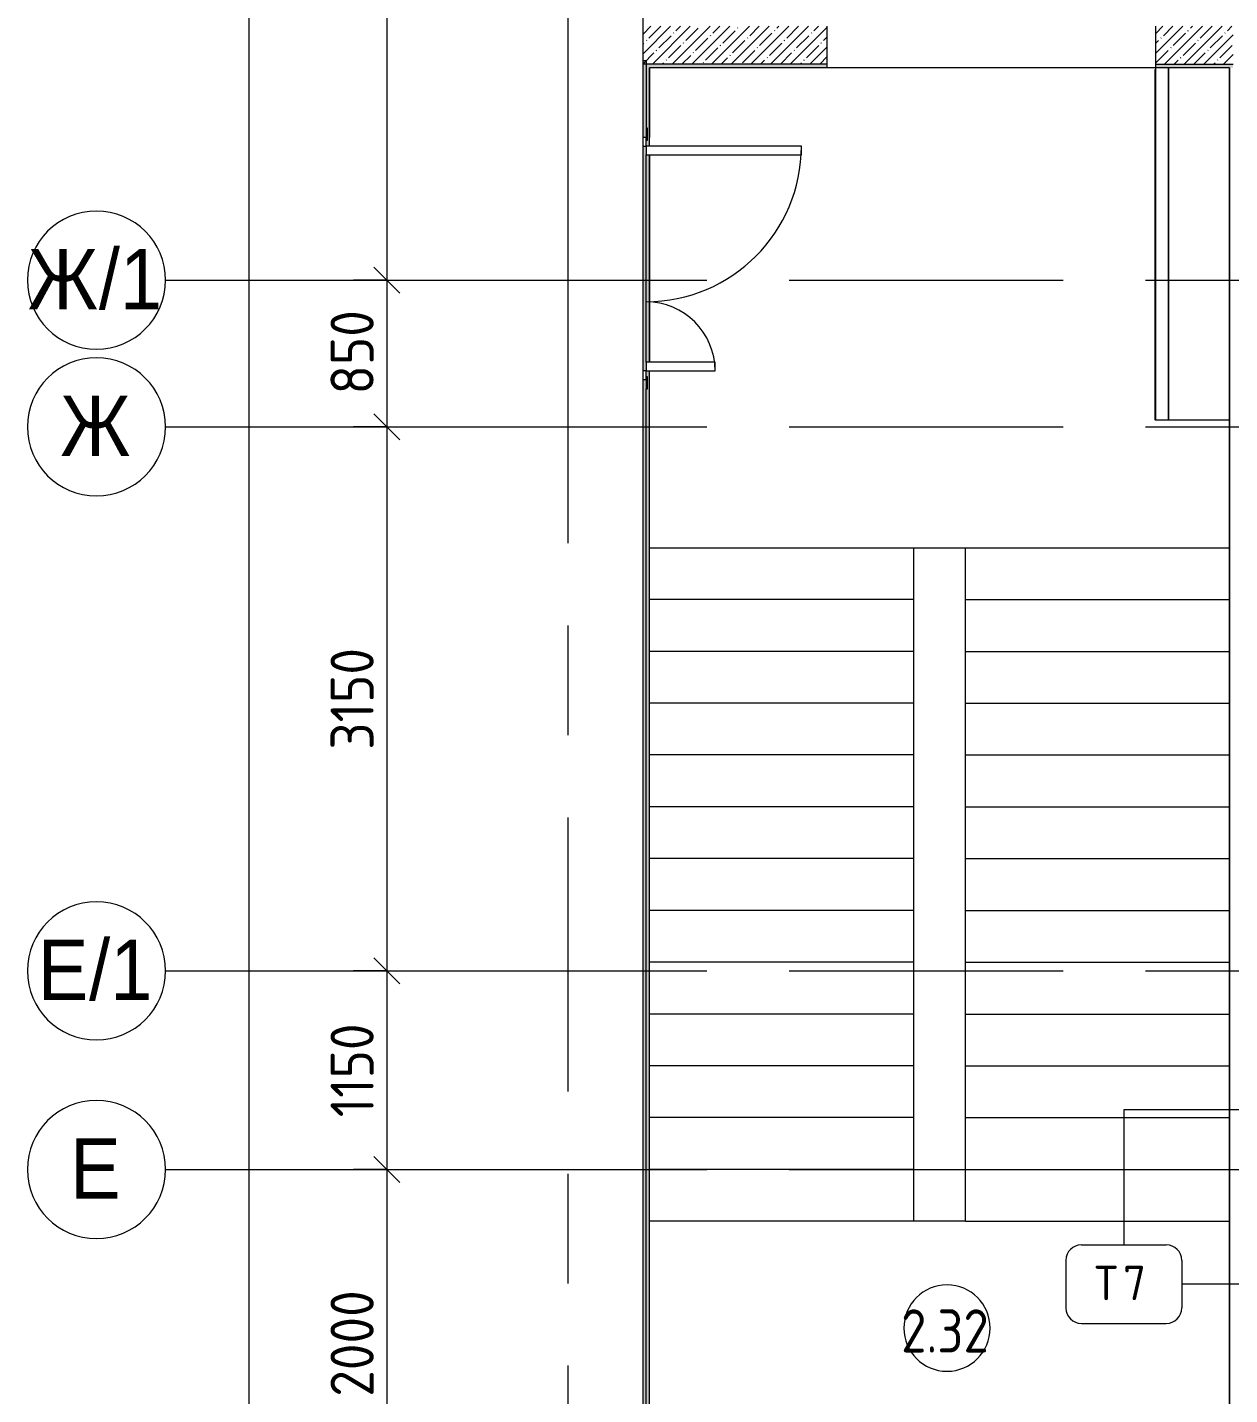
# Model space of a CAD drawing. Header units: millimetres. Extents: x 35092 to 251863, y -8553 to 29549.
# Drawn here: x 35177 to 42140, y 15696 to 23614 of the extents above; entities that cross this region are included whole.
import ezdxf

# ---------------------------------------------------------------- set-up
doc = ezdxf.new("R2010")
doc.units = ezdxf.units.MM
doc.linetypes.add('Осевая', pattern=[3175, 635, -476.25, 1587.5, -476.25])
for name, color, linetype, lineweight in [('A-ANNO-DIMS', 7, 'Continuous', 9), ('A-ANNO-DIMS-100', 7, 'Continuous', 9), ('A-AREA-IDEN', 7, 'Continuous', 9), ('A-DETL-GENF', 7, 'Continuous', 9), ('A-WALL', 7, 'Continuous', 9), ('I-FURN-IDEN', 7, 'Continuous', 9), ('I-WALL', 7, 'Continuous', 9), ('S-STRS-1', 7, 'Continuous', 9), ('Оси', 7, 'Continuous', 9), ('Оси-1', 7, 'Continuous', 20), ('Оси-2', 7, 'Осевая', 9)]:
    doc.layers.add(name, color=color, linetype=linetype, lineweight=lineweight)
for name, color, linetype, lineweight, true_color in [('A-DOOR-1', 7, 'Continuous', 9, 0xc0c0c0), ('A-DOOR-FRAM-1', 7, 'Continuous', 9, 0xc0c0c0), ('A-WALL-1', 9, 'Continuous', 9, 0x808080), ('A-WALL-FNSH-1', 9, 'Continuous', 9, 0x808080)]:
    doc.layers.add(name, color=color, linetype=linetype, lineweight=lineweight, true_color=true_color)
doc.styles.add('Arial', font='arial.ttf', dxfattribs={"width": 0.9, "height": 350})
doc.styles.add('GOST Common', font='GOST_Common.ttf', dxfattribs={"height": 200})
doc.styles.add('GOST Common_1', font='GOST_Common.ttf', dxfattribs={"width": 0.9, "height": 250})
doc.styles.add('ISOCPEUR', font='isocpeur.ttf', dxfattribs={"width": 0.9, "height": 250})
doc.dimstyles.new('ISO-2_5_0_9К_БОЛЬШОЙ', dxfattribs={"dimscale": 304.8, "dimtxt": 248.995294, "dimasz": 0.492126, "dimexe": 0.393701, "dimexo": 0.984252, "dimgap": 0, "dimtad": 1, "dimdec": 0, "dimrnd": 10, "dimzin": 0, "dimdsep": 46, "dimtxsty": 'ISOCPEUR', "dimblk1": 'OBLIQUE', "dimblk2": 'OBLIQUE', "dimsah": 1, "dimcen": 0.09, "dimdle": 0.393701, "dimazin": 0, "dimtfac": 1, "dimtdec": 4, "dimtix": 1, "dimtmove": 0, "dimatfit": 3, "dimfxl": 1, "dimtvp": 1, "dimtolj": 1, "dimtzin": 0, "dimarcsym": 2})
doc.dimstyles.new('ISO-2_5_0_9К_БОЛЬШОЙ_1', dxfattribs={"dimscale": 304.8, "dimtxt": 248.995294, "dimasz": 0.492126, "dimexe": 0.393701, "dimexo": 0.984252, "dimgap": 0, "dimtad": 1, "dimdec": 0, "dimrnd": 10, "dimzin": 0, "dimdsep": 46, "dimtxsty": 'ISOCPEUR', "dimblk1": 'OBLIQUE', "dimblk2": 'OBLIQUE', "dimsah": 1, "dimcen": 0.09, "dimdle": 0.393701, "dimazin": 0, "dimtfac": 1, "dimtdec": 4, "dimtix": 1, "dimtmove": 2, "dimatfit": 3, "dimfxl": 1, "dimtvp": 1, "dimtolj": 1, "dimtzin": 0, "dimarcsym": 2})
pattern_1 = [(45, (0, 0), (-57.02463, 57.02463), []), (45, (57.025, 0), (-57.02463, 57.02463), [100.806, -20.161, 3.353, -16.808])]
pattern_2 = [(0, (0, 0), (121.92, 30.48), [10.058, -81.382, 10.058, -81.382, -487.68]), (0, (0, 0), (121.92, 30.48), [-182.88, 10.058, -172.822, 10.058, -81.382, -213.36]), (0, (0, 0), (121.92, 30.48), [-457.2, 10.058, -50.902, 10.058, -142.342]), (120, (45.72, 15.24), (-87.356454, 90.345817), [10.058, -81.382, 10.058, -81.382, -487.68]), (120, (45.72, 15.24), (-87.356454, 90.345817), [-182.88, 10.058, -172.822, 10.058, -81.382, -213.36]), (120, (45.72, 15.24), (-87.356454, 90.345817), [-457.2, 10.058, -50.902, 10.058, -142.342]), (240, (60.96, 76.2), (-34.563546, -120.825817), [10.058, -81.382, 10.058, -81.382, -487.68]), (240, (60.96, 76.2), (-34.563546, -120.825817), [-182.88, 10.058, -172.822, 10.058, -81.382, -213.36]), (240, (60.96, 76.2), (-34.563546, -120.825817), [-457.2, 10.058, -50.902, 10.058, -142.342])]

# ---------------------------------------------------------------- blocks, each defined once
blk = doc.blocks.new('110_Дверь_СКБ_2Ст - Д-1 Лестничная клетка EIS60-24280000-План расстановки мебели и оборудования 2 этажа в осях 12-23')
at = {"layer": 'A-DOOR-1'}
for p, q in [((-637.5, 1010), (-637.5, 110)), ((-587.5, 1010), (-637.5, 1010)), ((-587.5, 110), (-587.5, 1010)), ((662.5, 510), (612.5, 510)), ((612.5, 510), (612.5, 110)), ((662.5, 110), (662.5, 510)), ((-637.5, 110), (-587.5, 110)), ((612.5, 110), (662.5, 110))]:
    blk.add_line(p, q, dxfattribs=at)
for centre, radius, start, end in [((-637.5, 110), 900, 0, 90), ((662.5, 110), 400, 90, 180)]:
    blk.add_arc(centre, radius, start, end, dxfattribs=at)
at = {"layer": 'A-DOOR-FRAM-1'}
for p, q in [((-672.5, 118), (-742.5, 118)), ((-742.5, 118), (-742.5, 110)), ((-742.5, 110), (-672.5, 110)), ((-637.5, 110), (-687.5, 110)), ((-687.5, 110), (-687.5, 92.7)), ((-672.5, 110), (-672.5, 118)), ((-637.5, 92.7), (-637.5, 110)), ((662.5, 110), (662.5, 92.7)), ((712.5, 110), (662.5, 110)), ((767.5, 118), (697.5, 118)), ((697.5, 118), (697.5, 110)), ((697.5, 110), (767.5, 110)), ((712.5, 92.7), (712.5, 110)), ((767.5, 110), (767.5, 118))]:
    blk.add_line(p, q, dxfattribs=at)
blk = doc.blocks.new('Зашивка приборов отопления28 - Зашивка приборов отопления-33322877-План расстановки мебели и оборудования 2 этажа в осях 12-23')
at = {"layer": 'A-WALL'}
for p, q in [((75381, 485.9), (73341, 485.9)), ((73341, 485.9), (73341, 410.9)), ((73341, 410.9), (73341, 55.9)), ((73341, 410.9), (75381, 410.9)), ((75381, 410.9), (73341.4, 410.9)), ((73341.4, 410.9), (73341.4, 55.9))]:
    blk.add_line(p, q, dxfattribs=at)
blk = doc.blocks.new('DET_L_Линия разрыва - М100-30654842-План расстановки мебели и оборудования 2 этажа в осях 12-23')
at = {"layer": 'A-DETL-GENF'}
blk.add_line((11739.9, 0), (0, 0), dxfattribs=at)
blk = doc.blocks.new('Ось сетки - D8-29747960-План расстановки мебели и оборудования 2 этажа в осях 12-23')
at = {"layer": 'Оси-1'}
for start, end in [(360, 180), (180, 360)]:
    blk.add_arc((0, 0), 4, start, end, dxfattribs=at)
blk = doc.blocks.new('DIMBLOCK1-План расстановки мебели и оборудования 2 этажа в осях 12-23')
at = {"layer": 'A-ANNO-DIMS-100'}
for p, q in [((37259.7, 27120), (37259.7, 22150)), ((37065.7, 27000), (37379.7, 27000)), ((37259.7, 27000), (37065.7, 27000)), ((37065.7, 22150), (37379.7, 22150)), ((37259.7, 22150), (37065.7, 22150))]:
    blk.add_line(p, q, dxfattribs=at)
at = {"layer": 'A-ANNO-DIMS-100', "lineweight": 20}
for p, q in [((37259.7, 27000), (37184.7, 27075)), ((37259.7, 27000), (37334.7, 26925)), ((37259.7, 22150), (37184.7, 22225)), ((37259.7, 22150), (37334.7, 22075))]:
    blk.add_line(p, q, dxfattribs=at)
at = {"layer": 'A-ANNO-DIMS-100', "color": 0, "insert": (36933, 24247), "char_height": 250, "width": 787.208, "attachment_point": 1, "rotation": 90, "line_spacing_factor": 1.149209, "style": 'ISOCPEUR'}
blk.add_mtext('4850', dxfattribs=at)
blk = doc.blocks.new('_Oblique')
at = {"color": 0, "linetype": 'ByBlock', "lineweight": -2}
blk.add_line((-0.5, -0.5), (0.5, 0.5), dxfattribs=at)
blk = doc.blocks.new('DIMBLOCK2-План расстановки мебели и оборудования 2 этажа в осях 12-23')
at = {"layer": 'A-ANNO-DIMS-100', "lineweight": 20}
for p, q in [((37259.7, 22150), (37184.7, 22225)), ((37259.7, 22150), (37334.7, 22075)), ((37259.7, 21300), (37184.7, 21375)), ((37259.7, 21300), (37334.7, 21225))]:
    blk.add_line(p, q, dxfattribs=at)
at = {"layer": 'A-ANNO-DIMS-100'}
for p, q in [((37065.7, 22150), (37379.7, 22150)), ((37259.7, 22150), (37065.7, 22150)), ((37259.7, 22150), (37259.7, 21300)), ((37065.7, 21300), (37379.7, 21300)), ((37259.7, 21300), (37065.7, 21300))]:
    blk.add_line(p, q, dxfattribs=at)
at = {"layer": 'A-ANNO-DIMS-100', "color": 0, "insert": (36933, 21488), "char_height": 250, "width": 568.858, "attachment_point": 1, "rotation": 90, "line_spacing_factor": 1.149209, "style": 'ISOCPEUR'}
blk.add_mtext('850', dxfattribs=at)
blk = doc.blocks.new('DIMBLOCK3-План расстановки мебели и оборудования 2 этажа в осях 12-23')
at = {"layer": 'A-ANNO-DIMS-100'}
for p, q in [((37065.7, 21300), (37379.7, 21300)), ((37259.7, 21300), (37065.7, 21300)), ((37259.7, 21300), (37259.7, 18150)), ((37065.7, 18150), (37379.7, 18150)), ((37259.7, 18150), (37065.7, 18150))]:
    blk.add_line(p, q, dxfattribs=at)
at = {"layer": 'A-ANNO-DIMS-100', "lineweight": 20}
for p, q in [((37259.7, 21300), (37184.7, 21375)), ((37259.7, 21300), (37334.7, 21225)), ((37259.7, 18150), (37184.7, 18225)), ((37259.7, 18150), (37334.7, 18075))]:
    blk.add_line(p, q, dxfattribs=at)
at = {"layer": 'A-ANNO-DIMS-100', "color": 0, "insert": (36933, 19430.5), "char_height": 250, "width": 706.764, "attachment_point": 1, "rotation": 90, "line_spacing_factor": 1.149209, "style": 'ISOCPEUR'}
blk.add_mtext('3150', dxfattribs=at)
blk = doc.blocks.new('DIMBLOCK4-План расстановки мебели и оборудования 2 этажа в осях 12-23')
at = {"layer": 'A-ANNO-DIMS-100', "lineweight": 20}
for p, q in [((37259.7, 18150), (37184.7, 18225)), ((37259.7, 18150), (37334.7, 18075)), ((37259.7, 17000), (37184.7, 17075)), ((37259.7, 17000), (37334.7, 16925))]:
    blk.add_line(p, q, dxfattribs=at)
at = {"layer": 'A-ANNO-DIMS-100'}
for p, q in [((37065.7, 18150), (37379.7, 18150)), ((37259.7, 18150), (37065.7, 18150)), ((37259.7, 18150), (37259.7, 17000)), ((37065.7, 17000), (37379.7, 17000)), ((37259.7, 17000), (37065.7, 17000))]:
    blk.add_line(p, q, dxfattribs=at)
at = {"layer": 'A-ANNO-DIMS-100', "color": 0, "insert": (36933, 17302.1), "char_height": 250, "width": 655.049, "attachment_point": 1, "rotation": 90, "line_spacing_factor": 1.149209, "style": 'ISOCPEUR'}
blk.add_mtext('1150', dxfattribs=at)
blk = doc.blocks.new('DIMBLOCK5-План расстановки мебели и оборудования 2 этажа в осях 12-23')
at = {"layer": 'A-ANNO-DIMS-100', "lineweight": 20}
for p, q in [((37259.7, 17000), (37184.7, 17075)), ((37259.7, 17000), (37334.7, 16925)), ((37259.7, 15000), (37184.7, 15075)), ((37259.7, 15000), (37334.7, 14925))]:
    blk.add_line(p, q, dxfattribs=at)
at = {"layer": 'A-ANNO-DIMS-100'}
for p, q in [((37065.7, 17000), (37379.7, 17000)), ((37259.7, 17000), (37065.7, 17000)), ((37259.7, 17000), (37259.7, 15000)), ((37065.7, 15000), (37379.7, 15000)), ((37259.7, 15000), (37065.7, 15000))]:
    blk.add_line(p, q, dxfattribs=at)
at = {"layer": 'A-ANNO-DIMS-100', "color": 0, "insert": (36933, 15684), "char_height": 250, "width": 758.478, "attachment_point": 1, "rotation": 90, "line_spacing_factor": 1.149209, "style": 'ISOCPEUR'}
blk.add_mtext('2000', dxfattribs=at)
blk = doc.blocks.new('DIMBLOCK13-План расстановки мебели и оборудования 2 этажа в осях 12-23')
at = {"layer": 'A-ANNO-DIMS-100'}
for p, q in [((36459.7, 27120), (36459.7, -120)), ((36265.7, 27000), (36579.7, 27000)), ((36459.7, 27000), (36265.7, 27000)), ((36265.7, 0), (36579.7, 0)), ((36459.7, 0), (36265.7, 0))]:
    blk.add_line(p, q, dxfattribs=at)
at = {"layer": 'A-ANNO-DIMS-100', "lineweight": 20}
for p, q in [((36459.7, 27000), (36384.7, 27075)), ((36459.7, 27000), (36534.7, 26925)), ((36459.7, 0), (36384.7, 75)), ((36459.7, 0), (36534.7, -75))]:
    blk.add_line(p, q, dxfattribs=at)
at = {"layer": 'A-ANNO-DIMS-100', "color": 0, "insert": (36133, 13572), "char_height": 250, "width": 948.097, "attachment_point": 1, "rotation": 90, "line_spacing_factor": 1.149209, "style": 'ISOCPEUR'}
blk.add_mtext('27000', dxfattribs=at)
blk = doc.blocks.new('Марка_Помещения - Номер-25198446-План расстановки мебели и оборудования 2 этажа в осях 12-23')
at = {"layer": 'A-AREA-IDEN'}
for start, end in [(360, 180), (180, 360)]:
    blk.add_arc((0, 0), 2.5, start, end, dxfattribs=at)
blk = doc.blocks.new('Марка_Мебель - В прямоуг_Balcon_Марка-25523697-План расстановки мебели и оборудования 2 этажа в осях 12-23')
at = {"layer": 'I-FURN-IDEN'}
for p, q in [((-2.455, 2.278), (2.455, 2.278)), ((-3.355, 1.378), (-3.355, -1.384)), ((3.355, 1.378), (3.355, -1.378)), ((-2.461, -2.278), (2.455, -2.278))]:
    blk.add_line(p, q, dxfattribs=at)
for centre, radius, start, end in [((-2.455, 1.378), 0.9, 90, 180), ((2.455, 1.378), 0.9, 0, 90), ((-2.461, -1.384), 0.893, 180, 270), ((2.455, -1.378), 0.9, 270, 0)]:
    blk.add_arc(centre, radius, start, end, dxfattribs=at)

msp = doc.modelspace()

# ---------------------------------------------------------------- hatches: boundary and pattern name
at = {"layer": 'I-WALL'}
h = msp.add_hatch(dxfattribs=at)
h.set_pattern_fill('FP_17', color=256, style=0, pattern_type=2)
h.set_pattern_definition(pattern_1)
h.paths.add_polyline_path([(42160, 23400), (42160, 23620), (41710, 23620), (41710, 23400), (41921, 23400)])
h.paths.add_polyline_path([(39733.4, 23400), (39810, 23400), (39810, 23620), (38742.7, 23620), (38742.7, 23400), (38760, 23400)])
h = msp.add_hatch(dxfattribs=at)
h.set_pattern_fill('FP_17', color=256, style=0, pattern_type=2)
h.set_pattern_definition(pattern_1)
h.paths.add_polyline_path([(38742.7, 10450), (38760, 10450), (38760, 11768.5), (38540, 11658.5), (38540, 11561.2), (38742.7, 11459.9), (38742.7, 10468.1)])
h.paths.add_polyline_path([(38760, 12051.2), (38760, 12125), (38742.7, 12125), (38742.7, 12059.9)])
h.paths.add_polyline_path([(38760, 12175), (38760, 13475), (38742.7, 13475), (38742.7, 12175)])
h.paths.add_polyline_path([(38760, 13525), (38760, 21575), (38742.7, 21575), (38742.7, 13525)])
h.paths.add_polyline_path([(38742.7, 21625), (38760, 21625), (38760, 22925), (38742.7, 22925), (38742.7, 21635)])
h.paths.add_polyline_path([(38760, 22975), (38760, 23420.3), (38742.7, 23420.3), (38742.7, 22975)])
h = msp.add_hatch(dxfattribs=at)
h.set_pattern_fill('FP_58', color=256, style=0, pattern_type=2)
h.set_pattern_definition(pattern_2)
h.paths.add_polyline_path([(42140, 23380), (42160, 23380), (42160, 23400), (41710, 23400), (41710, 23380), (41921, 23380)])
h.paths.add_polyline_path([(39733.4, 23380), (39810, 23380), (39810, 23400), (38760, 23400), (38760, 23380), (38780, 23380)])
h = msp.add_hatch(dxfattribs=at)
h.set_pattern_fill('FP_58', color=256, style=0, pattern_type=2)
h.set_pattern_definition(pattern_2)
h.paths.add_polyline_path([(38780, 15200), (38780, 21625), (38760, 21625), (38760, 21590), (38768, 21590), (38768, 21520), (38760, 21520), (38760, 15200)])
h.paths.add_polyline_path([(38780, 21675), (38780, 22875), (38760, 22875), (38760, 21675), (38775.8, 21675)])
h.paths.add_polyline_path([(38760, 22925), (38780, 22925), (38780, 23380), (38760, 23380), (38760, 23030), (38768, 23030), (38768, 22960), (38760, 22960)])

# ---------------------------------------------------------------- linework, layer by layer
at = {"layer": 'A-WALL'}
for p, q in [((39810, 23400), (38742.7, 23400)), ((38760, 23420.3), (38760, 23030)), ((39810, 23380), (38780, 23380)), ((38780, 23367), (38780, 23380)), ((41710, 23400), (42160, 23400)), ((42140, 15220), (42140, 23380)), ((38760, 21675), (38760, 22875)), ((38760, 15220), (38760, 21520))]:
    msp.add_line(p, q, dxfattribs=at)
at = {"layer": 'A-WALL-1'}
for p, q in [((39810, 23380), (39810, 23620)), ((41710, 23620), (41710, 23380)), ((38760, 23420.3), (38742.7, 23420.3)), ((38780, 22925), (38780, 23367)), ((38780, 15200), (38780, 21625))]:
    msp.add_line(p, q, dxfattribs=at)
at = {"layer": 'A-WALL-FNSH-1'}
for p, q in [((39810, 23379), (39810, 23380)), ((42140, 23380), (41710, 23380)), ((41710, 23380), (41710, 23379)), ((42139, 23379), (42139, 15220)), ((38781, 22925), (38781, 22975)), ((38780, 22875), (38780, 21675)), ((38781, 21675), (38781, 22875)), ((38781, 15220.5), (38781, 21625))]:
    msp.add_line(p, q, dxfattribs=at)
at = {"layer": 'I-FURN-IDEN'}
for p, q in [((41527.3, 17345.7), (41527.3, 16563.6)), ((42623.7, 17345.7), (41527.3, 17345.7)), ((42616.3, 16335.9), (41862.8, 16335.9))]:
    msp.add_line(p, q, dxfattribs=at)
at = {"layer": 'I-WALL'}
for p, q in [((42140, 23379), (38780, 23379)), ((38781, 23379), (38781, 22975)), ((41710, 23380), (39810, 23380)), ((41709, 21340), (41709, 23369)), ((41710, 23369), (41709, 23369)), ((38781, 22975), (38780, 22975)), ((38780, 21575), (38781, 21575)), ((41710, 21340), (41709, 21340)), ((41709.5, 21340), (41709.5, 21339)), ((42129, 21339), (41709.5, 21339)), ((41785, 21340), (42129, 21340)), ((42129, 21340), (42129, 21339)), ((42139, 20911.1), (42140, 20911.1)), ((42140, 20820.4), (42139, 20820.4)), ((38781, 20607.5), (38780, 20607.5)), ((38780, 20600), (38781, 20600)), ((42139, 16620.4), (42140, 16620.4))]:
    msp.add_line(p, q, dxfattribs=at)
at = {"layer": 'S-STRS-1'}
for p, q in [((38780, 20600), (40610, 20600)), ((40310, 20600), (40310, 20300)), ((40610, 20600), (42140, 20600)), ((40610, 20300), (40610, 20600)), ((40610, 20600), (42140, 20600)), ((40310, 20300), (38780, 20300)), ((40310, 20300), (38780, 20300)), ((40310, 20300), (40310, 20000)), ((40610, 20000), (40610, 20300)), ((40610, 20300), (42140, 20300)), ((40610, 20300), (42140, 20300)), ((40310, 20000), (38780, 20000)), ((40310, 20000), (38780, 20000)), ((40310, 20000), (40310, 19700)), ((40610, 19700), (40610, 20000)), ((40610, 20000), (42140, 20000)), ((40610, 20000), (42140, 20000)), ((40310, 19700), (38780, 19700)), ((40310, 19700), (38780, 19700)), ((40310, 19700), (40310, 19400)), ((40610, 19400), (40610, 19700)), ((40610, 19700), (42140, 19700)), ((40610, 19700), (42140, 19700)), ((40310, 19400), (38780, 19400)), ((40310, 19400), (38780, 19400)), ((40310, 19400), (40310, 19100)), ((40610, 19100), (40610, 19400)), ((40610, 19400), (42140, 19400)), ((40610, 19400), (42140, 19400)), ((40310, 19100), (38780, 19100)), ((40310, 19100), (38780, 19100)), ((40310, 19100), (40310, 18800)), ((40610, 18800), (40610, 19100)), ((40610, 19100), (42140, 19100)), ((40610, 19100), (42140, 19100)), ((40310, 18800), (38780, 18800)), ((40310, 18800), (38780, 18800)), ((40310, 18800), (40310, 18500)), ((40610, 18500), (40610, 18800)), ((40610, 18800), (42140, 18800)), ((40610, 18800), (42140, 18800)), ((40310, 18500), (38780, 18500)), ((40310, 18500), (38780, 18500)), ((40310, 18500), (40310, 18200)), ((40610, 18200), (40610, 18500)), ((40610, 18500), (42140, 18500)), ((40610, 18500), (42140, 18500)), ((40310, 18200), (38780, 18200)), ((40310, 18200), (38780, 18200)), ((40310, 18200), (40310, 17900)), ((40610, 17900), (40610, 18200)), ((40610, 18200), (42140, 18200)), ((40610, 18200), (42140, 18200)), ((40310, 17900), (38780, 17900)), ((40310, 17900), (38780, 17900)), ((40310, 17900), (40310, 17600)), ((40610, 17600), (40610, 17900)), ((40610, 17900), (42140, 17900)), ((40610, 17900), (42140, 17900)), ((40310, 17600), (38780, 17600)), ((40310, 17600), (38780, 17600)), ((40310, 17600), (40310, 17300)), ((40610, 17300), (40610, 17600)), ((40610, 17600), (42140, 17600)), ((40610, 17600), (42140, 17600)), ((40310, 17300), (38780, 17300)), ((40310, 17300), (38780, 17300)), ((40310, 17300), (40310, 17000)), ((40610, 17000), (40610, 17300)), ((40610, 17300), (42140, 17300)), ((40610, 17300), (42140, 17300)), ((40310, 17000), (38780, 17000)), ((40310, 17000), (38780, 17000)), ((40310, 17000), (40310, 16700)), ((40610, 16700), (40610, 17000)), ((40610, 17000), (42140, 17000)), ((40610, 17000), (42140, 17000)), ((40310, 16700), (38780, 16700)), ((40310, 16700), (38780, 16700)), ((40610, 16700), (40310, 16700)), ((40610, 16700), (42140, 16700)), ((40610, 16700), (42140, 16700))]:
    msp.add_line(p, q, dxfattribs=at)
at = {"layer": 'Оси'}
for p, q in [((38310, 21277.7), (38310, 23777.7)), ((35977.2, 22150), (38477.2, 22150)), ((35977.2, 21300), (38477.2, 21300)), ((35977.2, 18150), (38477.2, 18150)), ((35977.2, 17000), (38477.2, 17000))]:
    msp.add_line(p, q, dxfattribs=at)
at = {"layer": 'Оси-2'}
for p, q in [((38477.2, 22150), (82200, 22150)), ((38477.2, 21300), (82200, 21300)), ((38310, 465.1), (38310, 21277.7)), ((38477.2, 18150), (82200, 18150)), ((38477.2, 17000), (82200, 17000))]:
    msp.add_line(p, q, dxfattribs=at)

# ---------------------------------------------------------------- block references
at = {"layer": 'A-AREA-IDEN', "xscale": 99.99999999999993, "yscale": 99.99999999999993, "zscale": 99.99999999999993}
msp.add_blockref('Марка_Помещения - Номер-25198446-План расстановки мебели и оборудования 2 этажа в осях 12-23', (40503.2, 16081.3), dxfattribs=at)
at = {"layer": 'A-DETL-GENF', "rotation": 270.0000000000003}
msp.add_blockref('DET_L_Линия разрыва - М100-30654842-План расстановки мебели и оборудования 2 этажа в осях 12-23', (38742.7, 23799.7), dxfattribs=at)
at = {"layer": 'A-DOOR-1', "rotation": 269.9999999999999}
msp.add_blockref('110_Дверь_СКБ_2Ст - Д-1 Лестничная клетка EIS60-24280000-План расстановки мебели и оборудования 2 этажа в осях 12-23', (38650, 22287.5), dxfattribs=at)
at = {"layer": 'A-WALL', "rotation": 89.9999999999998}
msp.add_blockref('Зашивка приборов отопления28 - Зашивка приборов отопления-33322877-План расстановки мебели и оборудования 2 этажа в осях 12-23', (42195.9, -52001), dxfattribs=at)
at = {"layer": 'I-FURN-IDEN', "xscale": 99.99999999999993, "yscale": 99.99999999999993, "zscale": 99.99999999999993}
msp.add_blockref('Марка_Мебель - В прямоуг_Balcon_Марка-25523697-План расстановки мебели и оборудования 2 этажа в осях 12-23', (41527.3, 16335.9), dxfattribs=at)
at = {"layer": 'Оси-1', "xscale": 99.99999999999993, "yscale": 99.99999999999993, "zscale": 99.99999999999993, "rotation": 269.9999999999994}
for p in [(35577.2, 22150), (35577.2, 21300), (35577.2, 18150), (35577.2, 17000)]:
    msp.add_blockref('Ось сетки - D8-29747960-План расстановки мебели и оборудования 2 этажа в осях 12-23', p, dxfattribs=at)

# ---------------------------------------------------------------- texts
at = {"layer": 'A-AREA-IDEN', "insert": (40237.4, 16189.9), "char_height": 250, "width": 663.797, "attachment_point": 1, "style": 'GOST Common_1'}
msp.add_mtext('2.32', dxfattribs=at)
at = {"layer": 'I-FURN-IDEN', "char_height": 200, "attachment_point": 1, "style": 'GOST Common'}
for s, insert, width in [('\\fGOST Common|b0|i0|c204|p34|;Т', (41357.3, 16442.9), 200.422), ('\\fGOST Common|b0|i0|c204|p34|;7', (41522.7, 16442.9), 176.371)]:
    msp.add_mtext(s, dxfattribs=dict(at, insert=insert, width=width))
at = {"layer": 'Оси', "char_height": 350, "attachment_point": 1, "style": 'Arial'}
for s, insert, width in [('\\fArial|b0|i0|c204|p34|;\\W.9;Ж', (35180.6, 22331), 497.848), ('/1', (35591.3, 22331), 454.557), ('\\fArial|b0|i0|c204|p34|;\\W.9;Ж', (35368.2, 21481), 497.848), ('\\fArial|b0|i0|c204|p34|;\\W.9;Е', (35237.3, 18331), 360.759), ('/1', (35534.9, 18331), 454.557), ('\\fArial|b0|i0|c204|p34|;\\W.9;Е', (35424.5, 17181), 360.759)]:
    msp.add_mtext(s, dxfattribs=dict(at, insert=insert, width=width))

# ---------------------------------------------------------------- dimensions: what is measured, and where the dimension line sits
at = {"layer": 'A-ANNO-DIMS'}
dim = msp.add_linear_dim(base=(36459.7, 0), p1=(36565.7, 27000), p2=(36565.7, 0), angle=90, dimstyle='ISO-2_5_0_9К_БОЛЬШОЙ_1', override={"dimpost": '<>', "dimfxl": 26999.999823}, dxfattribs=at)
dim.commit()
dim.dimension.update_dxf_attribs({"geometry": 'DIMBLOCK13-План расстановки мебели и оборудования 2 этажа в осях 12-23', "text_midpoint": (36299.7, 14046), "dimtype": 160, "text_rotation": 90})
for base, p1, p2, override, picture, middle in [((37259.7, 22150), (37365.7, 27000), (37365.7, 22150), {"dimpost": '<>', "dimfxl": 4849.999753}, 'DIMBLOCK1-План расстановки мебели и оборудования 2 этажа в осях 12-23', (37134.7, 24575)), ((37259.7, 21300), (37365.7, 22150), (37365.7, 21300), {"dimpost": '<>', "dimfxl": 850}, 'DIMBLOCK2-План расстановки мебели и оборудования 2 этажа в осях 12-23', (37134.7, 21725)), ((37259.7, 18150), (37365.7, 21300), (37365.7, 18150), {"dimpost": '<>', "dimfxl": 3150}, 'DIMBLOCK3-План расстановки мебели и оборудования 2 этажа в осях 12-23', (37134.7, 19725)), ((37259.7, 17000), (37365.7, 18150), (37365.7, 17000), {"dimpost": '<>', "dimfxl": 1150}, 'DIMBLOCK4-План расстановки мебели и оборудования 2 этажа в осях 12-23', (37134.7, 17575)), ((37259.7, 15000), (37365.7, 17000), (37365.7, 15000), {"dimpost": '<>', "dimfxl": 2000.000075}, 'DIMBLOCK5-План расстановки мебели и оборудования 2 этажа в осях 12-23', (37134.7, 16000))]:
    dim = msp.add_linear_dim(base=base, p1=p1, p2=p2, angle=90, dimstyle='ISO-2_5_0_9К_БОЛЬШОЙ', override=override, dxfattribs=at)
    dim.commit()
    dim.dimension.update_dxf_attribs({"geometry": picture, "text_midpoint": middle})

doc.saveas('drawing.dxf')
